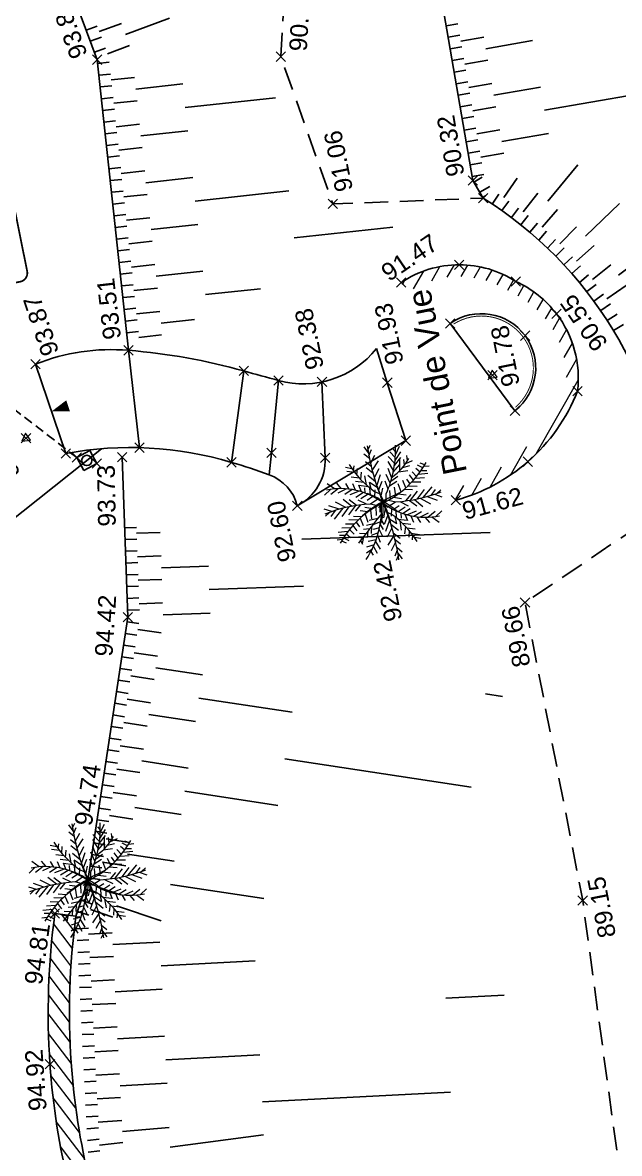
# Model space of a CAD drawing. Extents: x 947 to 1126, y 1788 to 2053.
# Drawn here: x 1038.69 to 1051.36, y 1962.64 to 1986.66 of the extents above; entities that cross this region are included whole.
import ezdxf
from ezdxf.enums import TextEntityAlignment as Align

# ---------------------------------------------------------------- set-up
doc = ezdxf.new("R2010")
doc.units = 0
doc.header["$LTSCALE"] = 2.5
doc.header["$PDMODE"] = 3
doc.header["$PDSIZE"] = 0.1
for name, pattern in [('CACH200', [0.12, 0.08, -0.04]), ('CACH500', [0.30000000000000004, 0.2, -0.1]), ('CONTINU', [0])]:
    doc.linetypes.add(name, pattern=pattern)
for name, color, linetype, lineweight in [('T_Clotures', 7, 'Continuous', 0), ('T_Murs_Hachures', 7, 'Continuous', 0), ('T_Végétaux', 65, 'Continuous', 0), ('TOPOALT', 7, 'Continuous', 0), ('TOPOJIS', 7, 'Continuous', 0)]:
    doc.layers.add(name, color=color, linetype=linetype, lineweight=lineweight)
for name, color, linetype in [('T_Murs', 7, 'Continuous'), ('T_RES_EU_LINEAIRE', 6, 'Continuous'), ('T_RES_EU_SYMBOLE', 6, 'Continuous'), ('T_RES_EU_TEXTE', 6, 'Continuous'), ('T_Talus_barbules', 32, 'Continuous'), ('T_Talus_crête', 34, 'Continuous'), ('T_Talus_Pied', 34, 'CACH500'), ('T_Textes', 7, 'Continuous')]:
    doc.layers.add(name, color=color, linetype=linetype)
doc.styles.add('Arial', font='arial.ttf')

# ---------------------------------------------------------------- blocks, each defined once
blk = doc.blocks.new('PointTopo')
at = {"color": 0}
blk.add_point((0, 0), dxfattribs=at)
at = {"layer": 'TOPOALT', "style": 'Arial'}
blk.add_attdef('ALT', (0.125, -0.125), '', height=0.3750000000000001, dxfattribs=at)
blk = doc.blocks.new('v072')
at = {"color": 0, "linetype": 'Continuous'}
for p, q in [((-0.32327854731804, 1.12397647358506), (-0.276782613452724, 1.226003917232603)), ((0.2625827722827978, 1.024605223135708), (0.3510756814019089, 1.206830620962123)), ((-0.2892953420911226, 0.9411083673855813), (-0.4056255576193735, 1.035586498228938)), ((-0.3131885279765356, 1.06567077336436), (-0.4050330608379227, 1.189808891393724)), ((-0.3010297910590509, 1.00020238959516), (-0.2461836695029263, 1.133539271214303)), ((-0.2662432003658921, 0.8343108225315632), (-0.1727165791842822, 1.013960365706481)), ((0.2460907750062802, 0.8375017691807329), (0.1046070626424012, 0.9833112101650698)), ((0.2587415855218467, 0.961815627780851), (0.1464483819620455, 1.087919529623207)), ((0.2647318284053313, 1.087638344709987), (0.2092128715210606, 1.150684019182222)), ((0.2404469921052055, 0.7965768114086558), (0.3765856805381418, 0.9623905505052477)), ((0.2534442626030398, 0.9014964427350947), (0.3765856805381418, 1.087919529623207)), ((0.5152198850761636, 0.8916198226580718), (0.5021146596561721, 1.004231869824821)), ((-0.6608485673825726, 0.7260696944176459), (-0.8005798951980125, 0.7490138812208613)), ((-0.6271540788077345, 0.6797821386577141), (-0.6148271330583555, 0.7862658610639528)), ((-0.5545205009104848, 0.58845478519018), (-0.5468305956496522, 0.7292104294752022)), ((-0.2527789620657472, 0.7765599603985152), (-0.3701962585530794, 0.8706740572024785)), ((-0.216332878268588, 0.6333841173960764), (-0.3592551527331977, 0.7456220882050957)), ((-0.2312306575103662, 0.6898445416238275), (-0.09924948886563811, 0.8943789496191101)), ((-0.1863389839981267, 0.5268777997736152), (-0.08466302149216176, 0.7276438278157826)), ((0.2226068135928472, 0.6918705793467694), (0.1046070626424012, 0.8787028907068617)), ((0.1836451290542129, 0.5243019451221187), (0.1046070626424012, 0.7322532519290093)), ((0.2144901098031937, 0.6518870889181017), (0.3556650208784617, 0.8159384011478465)), ((0.3571537945707348, 0.6889482647129341), (0.3542289693572798, 0.9351582937753733)), ((0.4167398903784658, 0.7545898784732685), (0.5648791492151872, 0.7950177414880244)), ((0.4556764691213289, 0.8037219209001023), (0.4393501700971569, 0.9205467206060547)), ((0.4800843238210462, 0.8376298087394218), (0.6276436387742024, 0.8996260609462325)), ((0.7843941855784919, 0.655236202080971), (0.691957155935512, 0.7325846484339138)), ((0.8433024248989796, 0.7418386447744751), (0.7281697558315159, 0.7987559944861999)), ((0.8830549420059697, 0.8061948417886811), (0.7870478681969928, 0.8459122107816341)), ((0.865601392749511, 0.7772830073182746), (0.9773246947440839, 0.7902677249182233)), ((-0.5988447834370447, 0.6429042351724235), (-0.7724463403980053, 0.6674702563858403)), ((-0.5016527160650242, 0.5281858117360372), (-0.6781364183866856, 0.5497115210751957)), ((-0.4728312624595787, 0.4972554712814059), (-0.4561710563510246, 0.653137357550122)), ((-0.354964572226919, 0.3829312088394232), (-0.3863518381656661, 0.5752416048482445)), ((-0.1626265598427779, 0.4483719762332328), (-0.3238258536669036, 0.5807096471786366)), ((-0.1363458127745787, 0.366263470992152), (-0.05288159455901109, 0.6044145395952683)), ((0.1516176653220214, 0.4167562475525699), (0.06276323274320816, 0.60672427281105)), ((0.1654358953433643, 0.4608595990759312), (0.3138211909792687, 0.564880442911857)), ((0.3257112958812058, 0.6581534955556378), (0.5230353193159942, 0.6904094220298163)), ((0.5739724684625003, 0.4066386118356746), (0.5017732208330017, 0.5059320343180218)), ((0.6447431963096051, 0.4815769017895377), (0.5570034610653352, 0.594768892839852)), ((0.7125037392376043, 0.5610216820937097), (0.6140588926540147, 0.6627654302484842)), ((0.6841341899568931, 0.5267572919537145), (0.8769266172454593, 0.538752841198189)), ((0.7491782857766793, 0.6076732718931765), (0.9529996891706105, 0.6294148910763653)), ((0.8090003760651143, 0.6902587872549049), (0.9266888151474006, 0.6901156842187106)), ((-1.117713797462159, 0.2877601580313183), (-1.245720718627865, 0.1669535791077692)), ((-1.034081370414555, 0.2978727725891162), (-1.188650223561609, 0.4084161021799559)), ((-0.9501552055557738, 0.3032027330424114), (-1.107483185663938, 0.1761272369017064)), ((-0.8873128880297543, 0.3040663724187453), (-0.9816479158369873, 0.4181521298004043)), ((-0.7804500681065463, 0.2993966943955684), (-0.9634135763302254, 0.2097338551912031)), ((-0.6536030347078281, 0.2837080825854343), (-0.8138734140865722, 0.1808119784023887)), ((-0.7189006990654434, 0.2931729676109285), (-0.7922472815640447, 0.4137209568375511)), ((-0.5046478375068375, 0.2507316197711162), (-0.7078415960052098, 0.1690875717527973)), ((-0.5883982617947936, 0.2712530972772953), (-0.6445323106767376, 0.4056419117414833)), ((-0.4085805097878392, 0.4326607692068762), (-0.585651687731712, 0.4527956174573688)), ((-0.4598515660187275, 0.2375937568166364), (-0.5158324695462113, 0.3748998647554913)), ((-0.3100980045105928, 0.3439469290845665), (-0.513500141114207, 0.3691757433077214)), ((-0.3795607203953466, 0.2101179738672698), (-0.3853124582185785, 0.3233149860767526)), ((-0.1234765818354333, 0.3277059897662582), (-0.2902192353774069, 0.4366400378448532)), ((-0.252053404566368, 0.2967681175728387), (-0.2872693043681807, 0.4347119127256605)), ((-0.2678098020253117, 0.1629466940943303), (-0.2792781295575253, 0.3115905794270901)), ((-0.1750463970367377, 0.1151578117440977), (-0.1714236306993655, 0.279023341084752)), ((-0.1002336360619438, 0.2605228801423465), (-0.01927497626965646, 0.4603449302615559)), ((-0.04714240963380689, 0.1172742303320007), (-0.006511189672835371, 0.3144526401509751)), ((0.1071753855551094, 0.2919051249218541), (0.04184257308338601, 0.4602746340331976)), ((0.1326000249856918, 0.3605493918627189), (0.2929005313194466, 0.4602746340331976)), ((0.1575150167610673, 0.0834994032105385), (0.1448516533476152, 0.2646904422490337)), ((0.2688793058753447, 0.1537956315166156), (0.2435927483217881, 0.3363348517908804)), ((0.3827215370374404, 0.236725096281134), (0.3214885010237367, 0.40615406997631)), ((0.4858686991786954, 0.3230338011635325), (0.420227085418361, 0.4777959689385369)), ((0.4544814332400904, 0.2955379335774921), (0.626039378421126, 0.2857868424796095)), ((0.531922771037614, 0.3654952336399475), (0.7247779628157502, 0.3574312520213851)), ((0.5839595540410869, 0.05813752826952623), (0.7338963878588345, 0.2532221147168201)), ((0.6150204446340979, 0.4491778722791651), (0.8008510347407594, 0.4480907913200127)), ((0.7300752857345572, 0.08517144921235342), (0.8779659971925469, 0.2868262224266971)), ((0.8516927818631359, 0.1131619009760954), (1.041053246862731, 0.3430983531857379)), ((1.017968467602941, 0.1597758320817633), (1.109049784271292, 0.2860429215969873)), ((1.138807684061049, 0.1999275313424675), (1.22536242574256, 0.279595753229529)), ((-0.7883759678480828, -0.0979552466841227), (-1.009527902099023, 0.01668534878518813)), ((-0.6663743530432953, -0.07251052261693758), (-0.8464406524289814, 0.07295747954422893)), ((-0.5632497861182628, -0.05487621163041467), (-0.7195660026548012, 0.06305575367136385)), ((-0.4152787361135779, 0.2229771624881494), (-0.5773190740978862, 0.1175026930739875)), ((-0.3544172658780553, -0.02980305334141065), (-0.5301653683820007, 0.05862458070851062)), ((-0.3182322823573713, 0.1855720372905267), (-0.4694645752395843, 0.08493545473164943)), ((-0.2161445847998777, 0.1373538458317114), (-0.3407647341090581, 0.0541934077456574)), ((-0.1100776186044072, 0.07651748139196002), (-0.2644857946582135, -0.02524384081979747)), ((-0.07456547041186923, 0.1896241127364817), (-0.1723425028265524, 0.2374406114621053)), ((0.066252938362652, 0.03298905259299545), (0.06695590064566659, 0.1948712240636041)), ((0.1100751049727933, -0.07651489705075676), (0.2644832810265996, 0.02524391458145203)), ((0.1170871537462403, 0.06037445467740099), (0.2709430022920856, 0.02370492929749446)), ((0.2212611429366973, 0.1225112993408572), (0.3905244183795276, 0.09717201961606747)), ((0.3222868653308808, 0.191210799032504), (0.4892630027741518, 0.1688139185782944)), ((0.3544147522464414, 0.02980563768261391), (0.5301628547503867, -0.05862199636730736)), ((0.4800240699110248, 0.04319455859530308), (0.5934721400787168, 0.1779323436214497)), ((0.5632472724866489, 0.05487879597161793), (0.7195634890231872, -0.06305316933016059)), ((0.6663718394116813, 0.07251059637852109), (0.8464381387973674, -0.07295489520295462)), ((0.7883734542164689, 0.09795783102532596), (1.009525388467409, -0.01668527502353356)), ((0.935016407622129, 0.13529517057421), (1.149949636247527, 0.05860449607183682)), ((1.090988674755806, 0.1833903436335049), (1.249998743184193, 0.1311100344103977)), ((-1.09099118838742, -0.1833877592922306), (-1.250001256815807, -0.1311099606487431)), ((-1.138810197692663, -0.1999249470012643), (-1.225364939374174, -0.2795956794678744)), ((-0.935018921253743, -0.1352925862330068), (-1.149952149879141, -0.05860442231018226)), ((-1.017973491814104, -0.15977324774056), (-1.109052297902906, -0.286040337255784)), ((-0.8516952954947499, -0.1131618272145118), (-1.041055760494345, -0.3430957688445346)), ((-0.7300803099457198, -0.08517137545076992), (-0.8779685108241608, -0.2868261486650425)), ((-0.5839620676727009, -0.05813745450787167), (-0.7338989014904485, -0.2532195303756168)), ((-0.4800265835426387, -0.04319197425409982), (-0.5934746537103308, -0.1779297592801754)), ((-0.3222893789624948, -0.1912107252709205), (-0.4892655164057658, -0.1688138448166399)), ((-0.2212661671480021, -0.1225087149995829), (-0.3905269320111415, -0.09716943527486421)), ((-0.3827240506690543, -0.2367225119399308), (-0.3214910146553507, -0.4061514856350357)), ((-0.1170896673778543, -0.06037187033619773), (-0.2709455159236995, -0.0237048555358399)), ((-0.2688818195069587, -0.153795557754961), (-0.2435952619534021, -0.3363322674496061)), ((-0.1575175303926812, -0.08349681886933524), (-0.1448541669792291, -0.2646903684873791)), ((-0.06625545199426597, -0.03298897883141194), (-0.06695841427728055, -0.1948686397224009)), ((0.04713989600219293, -0.1172716459907974), (0.006508676041221406, -0.3144500558097718)), ((0.07456295678025526, -0.1896215283952785), (0.1723399891949384, -0.237438027120902)), ((0.1750438834051238, -0.1151552274028944), (0.1714186064882028, -0.2790207567434777)), ((0.2161420711682638, -0.1373537720701279), (0.3407622204774441, -0.05419082340445414)), ((0.2678072883936977, -0.1629466203326757), (0.2792756159259113, -0.3115879950858869)), ((0.3182297687257574, -0.1855694529493235), (0.4694595510284216, -0.08493538096999487)), ((0.3795582067637326, -0.2101179001056153), (0.3853099445869645, -0.3233124017354783)), ((0.4152762224819639, -0.2229770887264948), (0.5773165604662722, -0.117502619312404)), ((0.4598490523871135, -0.2375936830549819), (0.5158299559145973, -0.374897280414288)), ((0.5046453238752235, -0.250729035429913), (0.7078390823735958, -0.1690874979911428)), ((0.6536005210762141, -0.2837054982442311), (0.8138709004549582, -0.1808119046407342)), ((0.7804475544749323, -0.2993941100543651), (0.9634110626986114, -0.2097312708499288)), ((0.9501526919241599, -0.3032001487012081), (1.107480672032324, -0.1761246525605031)), ((1.117711283830545, -0.2877600842697348), (1.245718204996251, -0.1669509947665659)), ((-0.6150229582657118, -0.4491777985175816), (-0.8008560589520641, -0.4480907175583582)), ((-0.531925284669228, -0.365495159878293), (-0.7247804764473642, -0.3574286676801819)), ((-0.4544839468717043, -0.2955378598158376), (-0.62604189205274, -0.2857867687179549)), ((-0.5739749820941142, -0.4066360274944714), (-0.5017757344646157, -0.5059294499768185)), ((-0.4858712128103093, -0.3230312168222582), (-0.4202295990499749, -0.4777933845972626)), ((-0.2033958616807752, -0.4438980496558287), (-0.3556675345100757, -0.4811927093518165)), ((-0.1127915551329295, -0.3283084551043913), (-0.2929030449510606, -0.376586900473157)), ((-0.05342639032846819, -0.3988908894828569), (-0.2179999031112345, -0.4626018675444499)), ((-0.06346619807828802, -0.4601465207128541), (-1.256815806982559e-06, -0.5648803691502025)), ((0.1363432991429647, -0.3662608866509487), (0.05287908092739713, -0.6044144658336137)), ((0.1234740682038193, -0.3277034054250549), (0.2902167217457929, -0.4366399640832697)), ((0.1626240462111639, -0.4483693918920295), (0.3238233400352897, -0.580709573416982)), ((0.2520508909347541, -0.2967655332316355), (0.287264280157018, -0.4347118389640059)), ((0.3100954908789788, -0.3439443447433632), (0.5134976274825931, -0.3691756695460668)), ((0.3549620585953051, -0.38292862449822), (0.3863493245340521, -0.5752390205070412)), ((0.4085754855766766, -0.4326581848656019), (0.585649174100098, -0.4527955436957143)), ((0.5883957481631796, -0.2712530235157118), (0.6445297970451236, -0.4056418379798288)), ((0.7188981854338294, -0.2931728938492739), (0.7922447679324307, -0.4137183724962767)), ((0.8873103743981403, -0.3040637880775421), (0.9816454022053733, -0.41814954545913)), ((1.034078856782941, -0.2978726988274616), (1.188647709929995, -0.4084135178387527)), ((-0.7491807994082933, -0.6076706875519733), (-0.9530022028022245, -0.629412306735162)), ((-0.8090028896967283, -0.6902587134932503), (-0.9266913287790146, -0.690115610457056)), ((-0.6841367035885071, -0.5267547076124401), (-0.8769291308770732, -0.5387502568569857)), ((-0.7843966992101059, -0.6552336177397677), (-0.691959669567126, -0.7325820640927105)), ((-0.712508763448767, -0.5610216083321262), (-0.6140614062856287, -0.662762845907281)), ((-0.644745709941219, -0.4815743174483345), (-0.5570059746969491, -0.5947688190781975)), ((-0.3676907001299412, -0.6554344641063636), (-0.502117173287786, -0.6485655183689687)), ((-0.4159565926008213, -0.7180583612087332), (-0.4475773424405816, -0.8628711020988078)), ((-0.2857001921292124, -0.5495532807999126), (-0.4184320240689487, -0.5648803691502025)), ((-0.3239538932255925, -0.5988761272749343), (-0.3347443642705628, -0.732250667587806)), ((-0.249655801065245, -0.5032079817095081), (-0.2510592150518676, -0.6485655183689687)), ((-0.1027115781097621, -0.6338710960734772), (-0.2510592150518676, -0.6904093482682327)), ((-0.07708609231258379, -0.5289815917020491), (-0.2092153851526746, -0.5648803691502025)), ((-0.1178202460363309, -0.6864150161526794), (-0.06276574637482213, -0.8368589870460141)), ((-0.08510739407824985, -0.5645464620657492), (-0.02092191647562913, -0.6904093482682327)), ((0.1863364703665127, -0.5268777260120316), (0.0846605078605478, -0.7276412434745794)), ((0.2312281438787522, -0.6898419572825532), (0.09924697523402415, -0.8943763652779069)), ((0.2163303646369741, -0.6333815330548731), (0.3592526391015838, -0.7456220144434411)), ((0.4728287488279648, -0.4972528869401316), (0.4561685427194107, -0.6531372837884675)), ((0.5016502024334102, -0.5281857379744537), (0.6781339047550716, -0.5497114473136122)), ((0.5545179872788708, -0.5884522008489768), (0.5468280820180382, -0.7292103557135476)), ((0.5988422698054308, -0.6429016508312202), (0.7724438267663913, -0.667467672044566)), ((0.6271515651761206, -0.6797820648960595), (0.6148246194267415, -0.7862657873022982)), ((-0.8656039063811249, -0.7772804229770003), (-0.9773272083756979, -0.7902676511565687)), ((-0.8830574556375836, -0.8061922574474778), (-0.7870528924081555, -0.8459096264404309)), ((-0.8433049385305935, -0.7418385710128206), (-0.7281722694631299, -0.7987559207245454)), ((-0.441614715932559, -0.7514365167561721), (-0.5230378329476082, -0.732250667587806)), ((-0.4796826341399196, -0.801075696258664), (-0.4393526837287709, -0.8787028169452071)), ((-0.1901651072816435, -0.8867467139270957), (-0.3556675345100757, -0.9414673065042223)), ((-0.1488836472088906, -0.7806973217886082), (-0.3138237046108827, -0.815938327386192)), ((-0.2055298543257322, -0.9221860553116557), (-0.1255302359338373, -1.066996285622182)), ((-0.1625336683981971, -0.817773561060875), (-0.06276574637482213, -0.9833086258237955)), ((0.2662406867342781, -0.8343107487699086), (0.1727140655526682, -1.013957781365278)), ((0.2527764484341333, -0.7765573760573119), (0.3701912343419167, -0.8706714728612042)), ((0.2892928284595087, -0.9411057830443781), (0.4056205334082108, -1.035583913887734)), ((0.6608460537509586, -0.7260671100764426), (0.8005773815663986, -0.7490138074592068)), ((-0.2372686014058445, -0.9900721272187241), (-0.3556675345100757, -1.066996285622182)), ((-0.2585181469909514, -1.032151951598621), (-0.2092153851526746, -1.108837604941826)), ((0.301027277427437, -1.000202315833505), (0.2461811558713123, -1.133539197452649)), ((0.323276033686426, -1.123973889243857), (0.2767800998211101, -1.2260013328914)), ((0.3131860143449217, -1.065668189023157), (0.4050305472063087, -1.189806307052521))]:
    blk.add_line(p, q, dxfattribs=at)
blk.add_lwpolyline([(0.1002311224303298, -0.2605202958010722), (0.01927246263790039, -0.4603448564999013), (-0.04493309960125202, -0.3343865682732883)], dxfattribs=at)
for centre, radius, start, end in [((4.725535104118705, 1.967635480787493), 5.118816512472418, 188.5159726760712, 202.6060151463673), ((-2.065137095141125, 1.135489127230684), 2.330361041221201, 336.1943120148963, 2.298765765188877), ((1.006383883571402, 1.904386841819132), 2.041593894214097, 212.1216981551884, 234.7352115378198), ((-0.8616665440364102, 1.836430207515036), 2.02628481730674, 295.5696044791937, 331.089947748346), ((-0.4492770048179295, 1.480867914115507), 1.130250375080559, 304.4560839999999, 331.4947980000014), ((-0.8984171862216783, -1.175027035186034), 1.479136075785942, 52.59887087151545, 101.7633847932003), ((1.956159504634343, 1.066996359387602), 2.199867742671544, 198.8657360000837, 208.3930190000715), ((0.8802631775098746, -1.850907186156263), 2.049569385388986, 115.4350789999973, 150.9869720000111), ((1.012244346148918, -1.936389910348026), 2.209181992907326, 117.855336999967, 131.0662960000263), ((-0.6516530474273452, -0.8356972229995563), 1.079133686990364, 53.63196784071123, 73.23803513857398), ((2.112187636727754, -3.783244729876074), 4.36769535892556, 114.0335400152288, 119.096728133232), ((0.8984146725899222, 1.175029619527095), 1.479136075785734, 232.5988708715174, 281.7633847932067), ((-2.029006484855387, -0.9322384159649033), 2.248226526594174, 12.1313210000891, 24.73857700003413), ((-1.715776151308717, -2.720075050680748), 3.244870175560282, 51.28266489851344, 57.64162213320787), ((0.08246124014647194, 3.1771133925605), 3.15903718268715, 273.4205309999986, 291.3891940000067), ((-0.08247430510991194, -3.177078583800963), 3.159000991993877, 93.42039193555192, 111.3892455696395), ((36.54204191213751, -29.15292538993356), 46.6308423683893, 141.6662000001671, 142.6422170001953), ((-2.044085025818418, -0.1040233175345406), 2.012380170036627, 326.8509679999982, 2.496636999995287), ((-0.9100863554262162, -0.1150673571167715), 0.9149405595227761, 337.8336540000777, 5.906140999921805), ((-4.725553487019027, -1.967636280705847), 5.11883270793524, 8.515983835002736, 22.60597507247536), ((-1.006428343271324, -1.904419275563072), 2.041646704080558, 32.12184486395581, 54.73481778560104)]:
    blk.add_arc(centre, radius, start, end, dxfattribs=at)
blk = doc.blocks.new('gu03')
blk.add_lwpolyline([(0, 0.9999999999999928), (0.999999999999848, 0.9999999999999928), (0.999999999999848, 0), (0, 0), (0, 0.9999999999999928)])
blk.add_circle((0.4999999999999245, 0.4999999999999716), 0.35)
blk = doc.blocks.new('t003')
at = {"color": 0}
blk.add_line((0, 0), (0, 0), dxfattribs=at)
blk.add_lwpolyline([(0.259834, -0.149954), (-5.3e-05, 0.3), (-0.259781, -0.150046)], close=True, dxfattribs=at)

msp = doc.modelspace()

# ---------------------------------------------------------------- hatches: boundary and pattern name
at = {"layer": 'T_Murs_Hachures'}
h = msp.add_hatch(dxfattribs=at)
h.set_pattern_fill('_U', color=256, scale=0.25, angle=60.22460659966992, style=0, pattern_type=0)
h.set_pattern_definition([(60.22460659966992, (0, 0), (-0.2169947017115234, 0.1241503098229199), [])])
edge = h.paths.add_edge_path()
edge.add_arc((1046.873369402074, 1980.246152595639), 3.869694139239243, 285.2246065996699, 311.108045747543)
edge.add_arc((1046.873369402075, 1980.246152595639), 3.869694139239218, 311.1080457475405, 338.5457452252911)
edge.add_arc((1048.233936687674, 1979.101110300545), 2.257241338727259, 353.1216696039398, 397.3708286191304)
edge.add_arc((1048.233936687674, 1979.101110300546), 2.257241338727143, 37.37082861912571, 65.69448294433208)
edge.add_arc((1047.96583017108, 1979.316867065545), 2.196374855247619, 56.9701237137917, 90.05246446461325)
edge.add_arc((1047.96583017108, 1979.316867065545), 2.196374855247817, 90.05246446461325, 124.1795760176833)
edge.add_line((1046.731932, 1981.133886), (1046.872379129065, 1980.927065778703))
edge.add_arc((1047.96583017108, 1979.316867065544), 1.94637485524798, 90.05246446461558, 124.1795760176793, ccw=False)
edge.add_arc((1047.965830170986, 1979.316867065573), 1.946374855219093, 56.409013100839275, 90.05246446183202, ccw=False)
edge.add_arc((1048.233936687674, 1979.101110300546), 2.007241338727078, 37.3708286191212, 66.23952006099898, ccw=False)
edge.add_arc((1048.233936687682, 1979.10111030052), 2.00724133873682, -5.97650051839679, 37.37082861982498, ccw=False)
edge.add_arc((1046.873369402074, 1980.24615259564), 3.619694139239443, 311.10804574753865, 338.0328411840262, ccw=False)
edge.add_arc((1046.873369402075, 1980.24615259564), 3.619694139239321, 285.22460659966487, 311.108045747536, ccw=False)
edge.add_line((1047.8239141009, 1976.753495951024), (1047.889565, 1976.51227))
h = msp.add_hatch(dxfattribs=at)
h.set_pattern_fill('_U', color=256, scale=0.25, angle=-52.75033146648351, style=0, pattern_type=0)
h.set_pattern_definition([(307.2496685335165, (0, 0), (0.1990013760642204, 0.1513223457541771), [])])
edge = h.paths.add_edge_path()
edge.add_arc((1054.876450605836, 1965.627698751), 15.63974080458922, 172.2496685335165, 183.9988747060496)
edge.add_arc((1054.876450605836, 1965.627698751), 15.63974080458923, 183.9988747060496, 193.7172953323316)
edge.add_arc((1007.09122780067, 1950.848002100186), 34.4205995036462, 15.876598145324579, 18.76210124572259, ccw=False)
edge.add_arc((1007.09122780067, 1950.848002100186), 34.42059950364614, 13.478016267075873, 15.87659814532418, ccw=False)
edge.add_line((1040.563864, 1958.870489), (1040.607491, 1957.699622))
edge.add_line((1040.607491, 1957.699622), (1041.05717894858, 1957.716377563299))
edge.add_line((1041.05717894858, 1957.716377563299), (1041.011893226954, 1958.931761546248))
edge.add_arc((1007.09122780067, 1950.848002100185), 34.87059950364623, 13.40434286443532, 15.87659814532529)
edge.add_arc((1007.09122780064, 1950.848002100287), 34.87059950364691, 15.87659814515096, 18.72918520769545)
edge.add_arc((1054.876450605836, 1965.627698750999), 15.1897408045892, 183.9988747060466, 193.6433081403803, ccw=False)
edge.add_arc((1054.876450605836, 1965.627698750999), 15.18974080458924, 172.2496685335156, 183.9988747060482, ccw=False)
edge.add_line((1039.825466302755, 1967.676136501825), (1039.379577, 1967.736822))

# ---------------------------------------------------------------- linework, layer by layer
at = {"layer": 'T_Clotures', "const_width": 0.02, "flags": 128}
msp.add_lwpolyline([(1049.155131726616, 1978.485727041963, 0.3924504457098247), (1049.320571494955, 1979.977700493748, 0.3931122199761203), (1047.84301398107, 1980.252926072518)], format="xyb", dxfattribs=at)
at = {"layer": 'T_Murs'}
msp.add_line((1039.379577, 1967.736822), (1039.825466302755, 1967.676136501825), dxfattribs=at)
at = {"layer": 'T_Murs', "flags": 128}
for points, format in [([(1047.889565, 1976.51227, 0.1134204432417213), (1049.41762, 1977.33045, 0.120294818004075), (1050.474932, 1978.83078, 0.1955087863304001), (1050.02782, 1980.471191, 0.1242183093897887), (1049.163022, 1981.158278, 0.1453599510487945), (1047.963819, 1981.513241, 0.1500180651582631), (1046.731932, 1981.133886)], "xyb"), ([(1046.205639294137, 1979.732322106777, -0.299673776750631), (1044.127327, 1979.054513, -0.001136087879337031), (1043.392051, 1979.257476, 0.04730039447575868), (1040.942116, 1979.695881, 0.1155301893454762), (1038.96784, 1979.402546, 1.257049745496336)], "xyb"), ([(1045.049553, 1979.024267), (1045.117257, 1977.41068, -0.2922519836599073), (1044.525907, 1976.393805)], "xyb"), ([(1046.567147859739, 1978.598525862487, 0, 0, -0.2410462486927197), (1043.847053184482, 1978.030093082872, 0, 0, -0.001136087879336875), (1043.107124772281, 1978.234340318366, 0, 0, 0.0473003944757577), (1040.854551231899, 1978.63742836069, 0, 0, 0.0939086641305465), (1039.659542940155, 1978.515656794772, 0.25, 0, 0), (1039.308636605583, 1978.396639815559, 0, 0, 0)], "xyseb"), ([(1039.610497, 1977.505659, -0.1192499910306999), (1043.130193, 1977.316173, -0.01415222620642774), (1043.929346659767, 1977.051815882442, -0.2482024407746176), (1044.525907, 1976.393805), (1046.829119, 1977.776908)], "xyb"), ([(1039.379577, 1967.736822, 0.05131054170060009), (1039.274786, 1964.537032, 0.04243004442909611), (1039.682793, 1961.919025, -0.01259104772807572), (1040.198789, 1960.264321, -0.01046616992064842), (1040.563864, 1958.870489), (1040.607491, 1957.699622)], "xyb"), ([(1039.825466302755, 1967.676136501825, 0.05131054170059837), (1039.723690439041, 1964.56841359667, 0.04210663762814191), (1040.115318927894, 1962.044792486938, -0.01244740190829187), (1040.631622906281, 1960.387425872257, -0.01078766708825134), (1041.011893226954, 1958.931761546248), (1041.05717894858, 1957.716377563299)], "xyb")]:
    msp.add_lwpolyline(points, format=format, dxfattribs=at)
msp.add_lwpolyline([(1049.146328, 1978.41371, 0.405957565152094), (1049.36075, 1980.007461, 0.4066255288154564), (1047.771529, 1980.26533)], format="xyb", close=True, dxfattribs=at)
for points in [[(1040.942116, 1979.695881), (1041.176679, 1977.629001)], [(1046.829119, 1977.776908), (1046.436512, 1979.008238), (1046.205639294137, 1979.732322106777)], [(1039.610497, 1977.505659), (1038.96784, 1979.402546)], [(1043.130193, 1977.316173), (1043.392051, 1979.257476)], [(1044.127327, 1979.054513), (1043.975584, 1977.519536), (1043.929346659767, 1977.051815882442)]]:
    msp.add_lwpolyline(points, dxfattribs=at)
at = {"layer": 'T_RES_EU_LINEAIRE', "flags": 128}
msp.add_lwpolyline([(1040.369714360114, 1977.606828058498), (1031.662662, 1970.682189), (1031.007221583106, 1970.168832604864)], dxfattribs=at)
at = {"layer": 'T_RES_EU_TEXTE', "linetype": 'CACH200'}
msp.add_line((1039.843387, 1977.42135), (1035.748923910514, 1980.569910957654), dxfattribs=at)
at = {"layer": 'T_RES_EU_TEXTE', "linetype": 'Continuous', "const_width": 0.03750000000000001, "flags": 128}
msp.add_lwpolyline([(1037.698199421896, 1985.844695837192), (1034.803301394367, 1985.261161207154, 0.4142134223961583), (1034.656548144978, 1985.040308427704), (1035.528077663548, 1980.716665615105, 0.4142031246128111), (1035.748923910514, 1980.569910957654), (1038.643843012, 1981.153341039017, 0.4142240001955342), (1038.790602899423, 1981.374195156384), (1037.919052306895, 1985.697942517658, 0.4142137023649277)], format="xyb", close=True, dxfattribs=at)
at = {"layer": 'T_Talus_barbules'}
for p, q in [((1040.043685198539, 1986.493120214681), (1040.277946966059, 1986.580420983741)), ((1040.321597350589, 1986.463290099981), (1040.790120885629, 1986.6378916381)), ((1040.877421654689, 1986.40362987058), (1041.814468724769, 1986.752832946819)), ((1047.684652954958, 1986.590288899253), (1047.93100395495, 1986.632846916158)), ((1040.130985967599, 1986.258858447161), (1040.365247735119, 1986.346159216221)), ((1047.727210971864, 1986.343937899261), (1047.973561971856, 1986.386495916166)), ((1047.994840980308, 1986.26332041617), (1048.487542980292, 1986.348436449981)), ((1040.218286736659, 1986.024596679641), (1040.452548504179, 1986.111897448701)), ((1040.496198888708, 1985.994766564941), (1040.964722423749, 1986.16936810306)), ((1047.769768988769, 1986.097586899269), (1048.016119988761, 1986.140144916174)), ((1048.530100997198, 1986.102085449989), (1049.515504997166, 1986.27231751761)), ((1047.812327005674, 1985.851235899277), (1048.058678005666, 1985.893793916182)), ((1048.079957014119, 1985.770618416186), (1048.572659014103, 1985.855734449997)), ((1040.285469551395, 1985.785580536228), (1040.534028716139, 1985.812382432089)), ((1047.85488502258, 1985.604884899284), (1048.101236022572, 1985.64744291619)), ((1040.312271447256, 1985.537021371484), (1040.560830612, 1985.563823267345)), ((1040.574231559931, 1985.439543684973), (1041.071349889419, 1985.493147476696)), ((1041.098151785281, 1985.244588311952), (1042.092388444257, 1985.351795895398)), ((1047.897443039485, 1985.358533899292), (1048.143794039477, 1985.401091916198)), ((1048.16507304793, 1985.277916416202), (1048.657775047914, 1985.363032450012)), ((1040.339073343118, 1985.28846220674), (1040.587632507862, 1985.315264102601)), ((1047.94000105639, 1985.1121828993), (1048.186352056382, 1985.154740916206)), ((1048.700333064819, 1985.11668145002), (1049.685737064787, 1985.286913517642)), ((1049.770853098598, 1984.794211517657), (1051.741661098534, 1985.1346756529)), ((1040.365875238979, 1985.039903041996), (1040.614434403723, 1985.066704937857)), ((1040.627835351654, 1984.942425355485), (1041.124953681142, 1984.996029147208)), ((1042.14599223598, 1984.85467756591), (1044.061535924362, 1985.061228800932)), ((1047.982559073296, 1984.865831899308), (1048.228910073288, 1984.908389916214)), ((1048.25018908174, 1984.785214416218), (1048.742891081724, 1984.870330450028)), ((1040.392677134841, 1984.791343877252), (1040.641236299585, 1984.818145773113)), ((1048.025117090201, 1984.619480899316), (1048.271468090193, 1984.662038916221)), ((1040.419479030702, 1984.542784712508), (1040.668038195446, 1984.569586608369)), ((1040.681439143377, 1984.445307025997), (1041.178557472865, 1984.49891081772)), ((1048.067675107106, 1984.373129899324), (1048.314026107098, 1984.415687916229)), ((1040.446280926564, 1984.294225547764), (1040.694840091307, 1984.321027443625)), ((1041.205359368726, 1984.250351652976), (1042.199596027702, 1984.357559236422)), ((1048.110233124012, 1984.126778899332), (1048.356584124004, 1984.169336916237)), ((1048.335305115551, 1984.292512416233), (1048.828007115535, 1984.377628450044)), ((1048.87056513244, 1984.131277450052), (1049.855969132409, 1984.301509517673)), ((1040.473082822425, 1984.04566638302), (1040.721641987169, 1984.072468278881)), ((1040.7350429351, 1983.948188696509), (1041.232161264588, 1984.001792488232)), ((1048.152791140917, 1983.88042789934), (1048.399142140909, 1983.922985916245)), ((1040.499884718286, 1983.797107218276), (1040.74844388303, 1983.823909114137)), ((1048.195349157822, 1983.634076899348), (1048.441700157814, 1983.676634916253)), ((1048.420421149362, 1983.799810416249), (1048.913123149346, 1983.88492645006)), ((1040.526686614148, 1983.548548053532), (1040.775245778892, 1983.575349949394)), ((1040.788646726822, 1983.451070367021), (1041.285765056311, 1983.504674158744)), ((1048.237907174727, 1983.387725899356), (1048.484258174719, 1983.430283916261)), ((1049.842712432815, 1982.862252124635), (1050.477828511971, 1983.634668829528)), ((1040.553488510009, 1983.299988888788), (1040.802047674753, 1983.326790784649)), ((1041.312566952172, 1983.256114994), (1042.306803611148, 1983.363322577446)), ((1048.272297749266, 1983.269287846948), (1048.447586596274, 1983.370206015097)), ((1048.907793024461, 1982.939399648821), (1049.189923373602, 1983.352197984687)), ((1040.580290405871, 1983.051429724044), (1040.828849570615, 1983.078231619905)), ((1040.842250518545, 1982.953952037533), (1041.339368848033, 1983.007555829256)), ((1042.360407402871, 1982.866204247958), (1044.348880720823, 1983.080619414849)), ((1048.397033556722, 1983.052629179135), (1048.613692224535, 1983.17736498659)), ((1048.45940146045, 1982.944299845229), (1048.52037737353, 1982.979405201641)), ((1048.663011136952, 1982.8027683775), (1048.801012475306, 1983.011228519044)), ((1049.323960447279, 1982.636553186986), (1049.629972839209, 1983.031972478353)), ((1040.607092301732, 1982.8028705593), (1040.855651466476, 1982.829672455161)), ((1048.869402800319, 1982.661708331986), (1049.013501036994, 1982.866001499241)), ((1049.071538049466, 1982.51461381747), (1049.221607448158, 1982.714561749633)), ((1050.64082528474, 1982.122837527417), (1051.362570557974, 1982.814996295738)), ((1040.633894197593, 1982.554311394556), (1040.882453362337, 1982.581113290417)), ((1040.895854310268, 1982.456833708045), (1041.392972639756, 1982.510437499768)), ((1049.26924050653, 1982.361613184731), (1049.425150120659, 1982.557041412533)), ((1049.721519733512, 1982.309661894365), (1050.050346328007, 1982.686322312717)), ((1040.660696093455, 1982.305752229812), (1040.909255258199, 1982.332554125673)), ((1041.419774535618, 1982.261878335024), (1042.414011194594, 1982.36908591847)), ((1044.456088304268, 1982.086382755874), (1046.552200736063, 1982.312404544966)), ((1049.462337661586, 1982.202839938064), (1049.623951448554, 1982.393577936014)), ((1049.650661023175, 1982.038432618798), (1049.817837963074, 1982.224313953972)), ((1050.099083587061, 1981.95986646879), (1050.449576932992, 1982.316453645309)), ((1040.687497989316, 1982.057193065068), (1040.93605715406, 1982.083994960929)), ((1040.949458101991, 1981.959715378557), (1041.446576431479, 1982.01331917028)), ((1049.834046265319, 1981.868534684403), (1050.006640483981, 1982.049397161674)), ((1040.714299885178, 1981.808633900324), (1040.962859049922, 1981.835435796185)), ((1050.012333370917, 1981.693294383315), (1050.1901942672, 1981.868980186877)), ((1050.455334486544, 1981.588387532807), (1050.826271525947, 1981.923657144909)), ((1051.346205588039, 1981.294491767058), (1052.144514629225, 1981.896739784706)), ((1040.741101781039, 1981.56007473558), (1040.989660945783, 1981.586876631441)), ((1041.003061893714, 1981.462597049069), (1041.500180223202, 1981.516200840792)), ((1050.185366771365, 1981.512864625576), (1050.368339148564, 1981.683220456653)), ((1050.789029282824, 1981.196521374283), (1051.179115618799, 1981.509303487719)), ((1040.767903676901, 1981.311515570836), (1041.016462841645, 1981.338317466697)), ((1041.526982119063, 1981.267641676048), (1042.521218778039, 1981.374849259494)), ((1050.352995482302, 1981.327402849413), (1050.54091968357, 1981.492280060021)), ((1050.515073235357, 1981.137070883856), (1050.707785283015, 1981.29632560651)), ((1040.794705572762, 1981.062956406092), (1041.043264737506, 1981.089758301953)), ((1041.056665685437, 1980.965478719581), (1041.553784014925, 1981.019082511304)), ((1050.671458605778, 1980.942034807536), (1050.8687903444, 1981.095528080785)), ((1051.099003537024, 1980.785635422961), (1051.506877950577, 1981.074838574342)), ((1040.821507468624, 1980.814397241348), (1041.070066633368, 1980.84119913721)), ((1042.574822569762, 1980.877730930006), (1043.747158368032, 1981.004142772483)), ((1050.822015135834, 1980.742464803765), (1051.023794378974, 1980.890062693445)), ((1040.848309364485, 1980.565838076604), (1041.096868529229, 1980.592639972465)), ((1050.966611453887, 1980.538535012038), (1051.172662134324, 1980.680108728143)), ((1040.875111260346, 1980.31727891186), (1041.12367042509, 1980.344080807721)), ((1041.11026947716, 1980.468360390093), (1041.607387806648, 1980.521964181816)), ((1041.634189702509, 1980.273405017072), (1042.344637184016, 1980.350011886242)), ((1051.105121389021, 1980.33042337609), (1051.315263712391, 1980.465849385146)), ((1040.901913156208, 1980.068719747116), (1041.150472320952, 1980.095521642977)), ((1051.237424081138, 1980.118311488618), (1051.451474682818, 1980.247471621478)), ((1041.163873268883, 1979.971242060605), (1041.643376592008, 1980.022946443121)), ((1040.942116, 1979.695881), (1040.942116, 1979.695881)), ((1040.860049155332, 1975.927179688021), (1041.109893873995, 1975.93598971391)), ((1041.114298886939, 1975.811067354578), (1041.613988324265, 1975.828687406356)), ((1044.620934974111, 1975.684562998355), (1048.61845047272, 1975.825523412573)), ((1040.86885918122, 1975.677334969358), (1041.118703899883, 1975.686144995247)), ((1040.877669207109, 1975.427490250695), (1041.127513925772, 1975.436300276584)), ((1041.131918938716, 1975.311377917252), (1041.631608376042, 1975.328997969029)), ((1040.886479232997, 1975.177645532032), (1041.13632395166, 1975.186455557921)), ((1041.640418401931, 1975.079153250366), (1042.639797276583, 1975.114393353921)), ((1040.895289258886, 1974.927800813369), (1041.145133977549, 1974.936610839258)), ((1041.149538990493, 1974.811688479926), (1041.649228427819, 1974.829308531703)), ((1040.904099284774, 1974.677956094706), (1041.153944003438, 1974.686766120594)), ((1042.65741732836, 1974.614703916594), (1044.656175077665, 1974.685184123703)), ((1040.912909310663, 1974.428111376043), (1041.162754029326, 1974.436921401931)), ((1041.16715904227, 1974.3119990426), (1041.666848479597, 1974.329619094377)), ((1040.921719336552, 1974.17826665738), (1041.171564055215, 1974.187076683268)), ((1041.675658505485, 1974.079774375714), (1042.675037380138, 1974.115014479268)), ((1040.911706716787, 1973.929507211199), (1041.15888319331, 1973.89204003285)), ((1040.874239538438, 1973.682330734675), (1041.121416014962, 1973.644863556327)), ((1041.140149604136, 1973.768451794589), (1041.634502557183, 1973.693517437892)), ((1040.83677236009, 1973.435154258152), (1041.083948836613, 1973.397687079803)), ((1040.799305181741, 1973.187977781628), (1041.046481658265, 1973.15051060328)), ((1041.065215247439, 1973.274098841541), (1041.559568200486, 1973.199164484844)), ((1040.761838003393, 1972.940801305105), (1041.009014479916, 1972.903334126756)), ((1041.522101022138, 1972.951988008321), (1042.510806928232, 1972.802119294927)), ((1040.724370825044, 1972.693624828581), (1040.971547301568, 1972.656157650233)), ((1040.990280890742, 1972.779745888494), (1041.484633843789, 1972.704811531797)), ((1040.686903646696, 1972.446448352057), (1040.934080123219, 1972.408981173709)), ((1048.517976721494, 1972.39725996761), (1048.880161143616, 1972.342359806683)), ((1040.649436468347, 1972.199271875534), (1040.896612944871, 1972.161804697186)), ((1040.915346534045, 1972.285392935447), (1041.409699487092, 1972.21045857875)), ((1042.435872571535, 1972.30776634188), (1044.413284383723, 1972.008028915092)), ((1040.611969289999, 1971.95209539901), (1040.859145766522, 1971.914628220662)), ((1041.372232308744, 1971.963282102227), (1042.360938214838, 1971.813413388833)), ((1040.57450211165, 1971.704918922487), (1040.821678588174, 1971.667451744138)), ((1040.840412177348, 1971.7910399824), (1041.334765130395, 1971.716105625703)), ((1040.537034933302, 1971.457742445963), (1040.784211409825, 1971.420275267615)), ((1040.499567754953, 1971.21056596944), (1040.746744231477, 1971.173098791091)), ((1040.765477820651, 1971.296687029353), (1041.259830773698, 1971.221752672656)), ((1040.462100576605, 1970.963389492916), (1040.709277053128, 1970.925922314568)), ((1041.22236359535, 1970.974576196132), (1042.211069501444, 1970.824707482738)), ((1044.263415670329, 1971.019323008998), (1048.218239294706, 1970.419848155422)), ((1040.424633398256, 1970.716213016392), (1040.67180987478, 1970.678745838044)), ((1040.690543463954, 1970.802334076306), (1041.184896417001, 1970.727399719609)), ((1040.387166219908, 1970.469036539869), (1040.634342696431, 1970.431569361521)), ((1040.349699041559, 1970.221860063345), (1040.596875518083, 1970.184392884997)), ((1040.615609107257, 1970.307981123259), (1041.109962060304, 1970.233046766562)), ((1042.136135144747, 1970.330354529691), (1044.113546956935, 1970.030617102904)), ((1040.312231863211, 1969.974683586822), (1040.559408339734, 1969.937216408473)), ((1041.072494881956, 1969.985870290038), (1042.06120078805, 1969.836001576644)), ((1040.54067475056, 1969.813628170212), (1041.035027703607, 1969.738693813515)), ((1040.274764684862, 1969.727507110298), (1040.521941161386, 1969.69003993195)), ((1040.237297506514, 1969.480330633775), (1040.484473983037, 1969.442863455426)), ((1040.465740393863, 1969.319275217164), (1040.96009334691, 1969.244340860467)), ((1040.199830328165, 1969.233154157251), (1040.447006804689, 1969.195686978903)), ((1040.162363149817, 1968.985977680728), (1040.40953962634, 1968.948510502379)), ((1040.390806037166, 1968.824922264118), (1040.885158990213, 1968.749987907421)), ((1040.922626168562, 1968.997164383944), (1041.911332074656, 1968.84729567055)), ((1040.124895971469, 1968.738801204204), (1040.372072447992, 1968.701334025856)), ((1040.08742879312, 1968.49162472768), (1040.334605269643, 1968.454157549332)), ((1040.295495646347, 1968.290966657155), (1040.769516147205, 1968.131892571378)), ((1041.836397717959, 1968.352942717503), (1043.813809530148, 1968.053205290715)), ((1040.018716874473, 1968.251998574829), (1040.255727124902, 1968.172461531941)), ((1039.939179831584, 1968.0149883244), (1040.176190082014, 1967.935451281511)), ((1040.136421560569, 1967.816946156297), (1040.610442061428, 1967.657872070519)), ((1040.689979104316, 1967.894882320948), (1041.638020106033, 1967.576734149393)), ((1039.826369808963, 1967.658582911352), (1039.909591559567, 1967.662866443457)), ((1039.859642788696, 1967.777978073971), (1040.096653039125, 1967.698441031082)), ((1039.839220623663, 1967.408913416697), (1040.088890118318, 1967.421764231396)), ((1039.852071438362, 1967.159243922041), (1040.101740933017, 1967.172094736741)), ((1040.095315525668, 1967.296929484068), (1040.594654514979, 1967.322631113467)), ((1040.607505329678, 1967.072961618811), (1041.6061833083, 1967.124364877608)), ((1039.864922253061, 1966.909574427386), (1040.114591747717, 1966.922425242085)), ((1039.87777306776, 1966.65990493273), (1040.127442562416, 1966.672755747429)), ((1040.121017155066, 1966.797590494757), (1040.620356144377, 1966.823292124156)), ((1041.631884937699, 1966.625025888297), (1043.629240894943, 1966.727832405891)), ((1039.89062388246, 1966.410235438075), (1040.140293377115, 1966.423086252774)), ((1039.903474697159, 1966.160565943419), (1040.153144191814, 1966.173416758118)), ((1040.146718784465, 1966.298251505446), (1040.646057773776, 1966.323953134844)), ((1039.916325511858, 1965.910896448763), (1040.165995006514, 1965.923747263463)), ((1040.658908588475, 1966.074283640189), (1041.657586567097, 1966.125686898986)), ((1047.675356068229, 1965.934767462457), (1048.919534080493, 1965.998806928353)), ((1039.929176326557, 1965.661226954108), (1040.178845821213, 1965.674077768807)), ((1040.172420413863, 1965.798912516135), (1040.671759403174, 1965.824614145534)), ((1039.942027141256, 1965.411557459452), (1040.191696635912, 1965.424408274152)), ((1039.954877955956, 1965.161887964797), (1040.204547450611, 1965.174738779496)), ((1040.198122043262, 1965.299573526824), (1040.697461032573, 1965.325275156222)), ((1040.710311847272, 1965.075605661567), (1041.708989825894, 1965.127008920364)), ((1039.967728770655, 1964.912218470141), (1040.217398265311, 1964.92506928484)), ((1040.22382367266, 1964.800234537513), (1040.723162661971, 1964.825936166911)), ((1041.734691455293, 1964.627669931053), (1043.732047412537, 1964.730476448647)), ((1039.980579585354, 1964.662548975486), (1040.23024908001, 1964.675399790185)), ((1039.993430400054, 1964.41287948083), (1040.243099894709, 1964.425730295529)), ((1040.249525302059, 1964.300895548202), (1040.74886429137, 1964.3265971776)), ((1040.006281214753, 1964.163209986174), (1040.255950709408, 1964.176060800874)), ((1040.761715106069, 1964.076927682945), (1041.760393084691, 1964.128330941742)), ((1040.019132029452, 1963.913540491519), (1040.268801524107, 1963.926391306218)), ((1040.275226931457, 1963.801556558891), (1040.774565920768, 1963.827258188289)), ((1043.783450671334, 1963.731798470024), (1047.778162585823, 1963.937411505212)), ((1040.031982844151, 1963.663870996863), (1040.281652338807, 1963.676721811563)), ((1040.04483365885, 1963.414201502208), (1040.294471534715, 1963.427652559187)), ((1040.300729646763, 1963.305628041219), (1040.79967080789, 1963.338150613895)), ((1040.05768447355, 1963.164532007552), (1040.306956190507, 1963.183600597572)), ((1040.811234086159, 1963.105312974152), (1041.807399693173, 1963.192800592723)), ((1041.824475883744, 1962.771528146757), (1043.806949453396, 1963.035722290578)), ((1040.070535288249, 1962.914862512897), (1040.319315075523, 1962.939532686057)), ((1040.325447756642, 1962.817490112408), (1040.822421878729, 1962.872414806088)), ((1040.083386102948, 1962.665193018241), (1040.331549548215, 1962.695440405452))]:
    msp.add_line(p, q, dxfattribs=at)
at = {"layer": 'T_Talus_crête', "flags": 128}
for points in [[(1040.942116, 1979.695881), (1040.276557, 1985.868235), (1037.942722, 1992.130818), (1040.356543, 1993.356024), (1038.830785, 1995.882326), (1036.918103, 1995.881336), (1035.2222, 2000.369663), (1035.017105, 2006.533226), (1032.406815, 2009.85769), (1033.584898, 2018.665827), (1030.70912, 2025.689682)], [(1039.825466302755, 1967.676136501825), (1040.077788, 1968.428023), (1040.926946, 1974.030043), (1040.807189, 1977.426248)]]:
    msp.add_lwpolyline(points, dxfattribs=at)
msp.add_lwpolyline([(1045.185191, 1995.033561), (1046.876421, 1991.268814), (1048.252396, 1983.303856), (1048.469172, 1982.927329, -0.2381141066911586), (1052.428509, 1976.407221), (1052.604553, 1970.654192), (1053.084186, 1961.041288), (1051.659404, 1953.053008), (1052.353108, 1949.478558), (1051.757837, 1941.892865), (1052.676044, 1936.29137), (1052.859996, 1934.675359), (1056.384113, 1923.755671), (1056.580999, 1920.81463)], format="xyb", dxfattribs=at)
at = {"layer": 'T_Talus_Pied', "flags": 128}
for points in [[(1043.905107, 1994.6339), (1044.480944, 1991.185288), (1044.176265, 1985.931493), (1045.278871, 1982.804637), (1048.469172, 1982.927329)], [(1052.428509, 1976.407221), (1049.359315, 1974.338198), (1050.5845, 1968.008451), (1051.528668, 1961.069026), (1050.172093, 1954.125456), (1050.892862, 1950.27036), (1050.000303, 1938.725544), (1046.108853, 1936.937552), (1045.25601, 1933.587554), (1047.172552, 1929.753376), (1049.698493, 1927.301662), (1051.100977, 1924.946625), (1052.15131, 1918.34376)]]:
    msp.add_lwpolyline(points, dxfattribs=at)

# ---------------------------------------------------------------- block references
at = {"layer": 'T_RES_EU_SYMBOLE', "xscale": 0.3136640897881129, "yscale": 0.3136640897881129, "rotation": 118.1511569291742}
msp.add_blockref('gu03', (1040.267933, 1977.292777), dxfattribs=at)
at = {"layer": 'T_Végétaux'}
for p in [(1046.346736, 1976.4546), (1040.077788, 1968.428023)]:
    msp.add_blockref('v072', p, dxfattribs=at)
at = {"layer": 'TOPOJIS'}
ref = msp.add_blockref('PointTopo', (1044.176265, 1985.931493), dxfattribs=dict(at, rotation=86.68101047592312))
ref.add_attrib('ALT', '90.79', (1044.725586135212, 1986.037128219372), dxfattribs={"layer": 'TOPOALT', "height": 0.375, "rotation": 86.68101047593014, "style": 'Arial'})
ref = msp.add_blockref('PointTopo', (1040.276557, 1985.868235), dxfattribs=dict(at, rotation=290.4385794502148))
ref.add_attrib('ALT', '93.81', (1040.077766005368, 1985.976367718283), dxfattribs={"layer": 'TOPOALT', "height": 0.375, "rotation": 110.4385794502094, "style": 'Arial'})
ref = msp.add_blockref('PointTopo', (1048.252396, 1983.303856), dxfattribs=dict(at, rotation=279.8013122279556))
ref.add_attrib('ALT', '90.32', (1048.075351997385, 1983.423137881196), dxfattribs={"layer": 'TOPOALT', "height": 0.3750000000000001, "rotation": 99.80131222796031, "style": 'Arial'})
ref = msp.add_blockref('PointTopo', (1045.278871, 1982.804637), dxfattribs=dict(at, rotation=2.202385036867969))
ref.add_attrib('ALT', '91.06', (1045.709259872287, 1983.107083423376), dxfattribs={"layer": 'TOPOALT', "height": 0.3750000000000001, "rotation": 101.396564359595, "style": 'Arial'})
for p, rotation in [((1048.469172, 1982.927329), 2.202385036867969), ((1047.963819, 1981.513241), 0.05220336182855723), ((1049.163022, 1981.158278), 335.6943560901134), ((1047.771529, 1980.26533), 35.03857767678709), ((1043.392051, 1979.257476), 82.3178684785929), ((1044.127327, 1979.054513), 84.35426302291368), ((1050.474932, 1978.83078), 83.12195200607984), ((1049.146328, 1978.41371), 38.14804973910942), ((1041.176679, 1977.629001), 276.4745970892757), ((1046.829119, 1977.776908), 287.684773389858), ((1039.610497, 1977.505659), 288.7161549316505), ((1039.843387, 1977.42135), 288.7161549316505), ((1043.975584, 1977.519536), 84.35426302291368), ((1045.117257, 1977.41068), 272.4026466500302), ((1049.41762, 1977.33045), 41.10825465712951), ((1040.267933, 1977.292777), 272.0195273471246), ((1043.130193, 1977.316173), 82.3178684785929)]:
    msp.add_blockref('PointTopo', p, dxfattribs=dict(at, rotation=rotation))
ref = msp.add_blockref('PointTopo', (1046.731932, 1981.133886), dxfattribs=dict(at, rotation=34.17921365823378))
ref.add_attrib('ALT', '91.47', (1046.47199303813, 1981.143296894262), dxfattribs={"layer": 'TOPOALT', "height": 0.3750000000000001, "rotation": 34.17921365823744, "style": 'Arial'})
ref = msp.add_blockref('PointTopo', (1040.942116, 1979.695881), dxfattribs=dict(at, rotation=276.4745970892757))
ref.add_attrib('ALT', '93.51', (1040.783339919631, 1979.946358333493), dxfattribs={"layer": 'TOPOALT', "height": 0.3750000000000001, "rotation": 96.47459708927447, "style": 'Arial'})
ref = msp.add_blockref('PointTopo', (1050.02782, 1980.471191), dxfattribs=at)
ref.add_attrib('ALT', '90.55', (1051.134176961701, 1979.847609347301), dxfattribs={"layer": 'TOPOALT', "height": 0.3750000000000001, "rotation": 124.8135855411495, "style": 'Arial'})
ref = msp.add_blockref('PointTopo', (1038.96784, 1979.402546), dxfattribs=dict(at, rotation=288.7161549316505))
ref.add_attrib('ALT', '93.87', (1039.470949725008, 1979.655555020754), dxfattribs={"layer": 'TOPOALT', "height": 0.3750000000000001, "rotation": 108.7161549316551, "style": 'Arial'})
ref = msp.add_blockref('PointTopo', (1045.049553, 1979.024267), dxfattribs=dict(at, rotation=272.4026466500302))
ref.add_attrib('ALT', '92.38', (1045.0909911704, 1979.33016867702), dxfattribs={"layer": 'TOPOALT', "height": 0.375, "rotation": 101.3965643595889, "style": 'Arial'})
ref = msp.add_blockref('PointTopo', (1046.436512, 1979.008238), dxfattribs=dict(at, rotation=287.6847733898634))
ref.add_attrib('ALT', '91.93', (1046.78418978446, 1979.439082104726), dxfattribs={"layer": 'TOPOALT', "height": 0.3750000000000001, "rotation": 101.3965643596014, "style": 'Arial'})
ref = msp.add_blockref('PointTopo', (1048.671975, 1979.167257), dxfattribs=at)
ref.add_attrib('ALT', '91.78', (1049.250974437842, 1978.968272273881), dxfattribs={"layer": 'TOPOALT', "height": 0.3750000000000001, "rotation": 101.3965643595893, "style": 'Arial'})
msp.add_blockref('PointTopo', (1049.36075, 1980.007461), dxfattribs=at)
at = {"layer": 'TOPOJIS', "color": 1, "linetype": 'CONTINU', "xscale": 0.3497957553710777, "yscale": 0.3497957553710777, "zscale": 0.3497957553710777, "rotation": 5.209811880566408}
for p in [(1048.671975, 1979.167257), (1038.766074, 1977.829999)]:
    msp.add_blockref('t003', p, dxfattribs=at)
at = {"layer": 'TOPOJIS'}
ref = msp.add_blockref('PointTopo', (1038.766074, 1977.829999), dxfattribs=at)
ref.add_attrib('ALT', '94.18', (1038.629884567553, 1977.041485385192), dxfattribs={"layer": 'TOPOALT', "height": 0.3750000000000001, "rotation": 101.3965643595996, "style": 'Arial'})
ref = msp.add_blockref('PointTopo', (1040.807189, 1977.426248), dxfattribs=dict(at, rotation=272.0195273471246))
ref.add_attrib('ALT', '93.73', (1040.671708050547, 1975.954477142162), dxfattribs={"layer": 'TOPOALT', "height": 0.3750000000000001, "rotation": 90.95446003484888, "style": 'Arial'})
ref = msp.add_blockref('PointTopo', (1047.889565, 1976.51227), dxfattribs=dict(at, rotation=15.22478834819676))
ref.add_attrib('ALT', '91.62', (1048.087226446284, 1976.092223293199), dxfattribs={"layer": 'TOPOALT', "height": 0.375, "rotation": 15.2247883481966, "style": 'Arial'})
ref = msp.add_blockref('PointTopo', (1044.525907, 1976.393805), dxfattribs=dict(at, rotation=27.23892597526962))
ref.add_attrib('ALT', '92.60', (1044.503381981943, 1975.243216597707), dxfattribs={"layer": 'TOPOALT', "height": 0.3750000000000001, "rotation": 101.3965643595989, "style": 'Arial'})
ref = msp.add_blockref('PointTopo', (1046.346736, 1976.4546), dxfattribs=dict(at, rotation=68.58290199866092))
ref.add_attrib('ALT', '92.42', (1046.756175548596, 1973.979431600514), dxfattribs={"layer": 'TOPOALT', "height": 0.375, "rotation": 101.3965643595776, "style": 'Arial'})
ref = msp.add_blockref('PointTopo', (1040.926946, 1974.030043), dxfattribs=dict(at, rotation=272.0195273471246))
ref.add_attrib('ALT', '94.42', (1040.599324605405, 1973.182358425423), dxfattribs={"layer": 'TOPOALT', "height": 0.3750000000000001, "rotation": 86.38620923895485, "style": 'Arial'})
ref = msp.add_blockref('PointTopo', (1049.359315, 1974.338198), dxfattribs=dict(at, rotation=33.98492788721615))
ref.add_attrib('ALT', '89.66', (1049.478633223524, 1973.007583909488), dxfattribs={"layer": 'TOPOALT', "height": 0.3750000000000001, "rotation": 101.3965643595792, "style": 'Arial'})
ref = msp.add_blockref('PointTopo', (1040.077788, 1968.428023), dxfattribs=dict(at, rotation=81.380681612885))
ref.add_attrib('ALT', '94.74', (1040.160991843222, 1969.578284701062), dxfattribs={"layer": 'TOPOALT', "height": 0.3750000000000001, "rotation": 81.38068161288324, "style": 'Arial'})
ref = msp.add_blockref('PointTopo', (1050.5845, 1968.008451), dxfattribs=dict(at, rotation=280.9546967511727))
ref.add_attrib('ALT', '89.15', (1051.293194706627, 1967.258432449672), dxfattribs={"layer": 'TOPOALT', "height": 0.3750000000000001, "rotation": 100.9546967511648, "style": 'Arial'})
ref = msp.add_blockref('PointTopo', (1039.379577, 1967.736822), dxfattribs=dict(at, rotation=82.2496685335165))
ref.add_attrib('ALT', '94.81', (1039.10226105658, 1966.205209836243), dxfattribs={"layer": 'TOPOALT', "height": 0.3750000000000001, "rotation": 82.24966853350773, "style": 'Arial'})
ref = msp.add_blockref('PointTopo', (1039.274786, 1964.537032), dxfattribs=dict(at, rotation=273.9988407152716))
ref.add_attrib('ALT', '94.92', (1039.205289593183, 1963.555823417232), dxfattribs={"layer": 'TOPOALT', "height": 0.3750000000000001, "rotation": 93.9988407152689, "style": 'Arial'})

# ---------------------------------------------------------------- texts
at = {"layer": 'T_Textes', "style": 'Arial'}
msp.add_text('Point de Vue', height=0.5, rotation=101.3965643596002, dxfattribs=at).set_placement((1047.881409785285, 1979.10216023205), align=Align.BOTTOM_CENTER)

doc.saveas('drawing.dxf')
